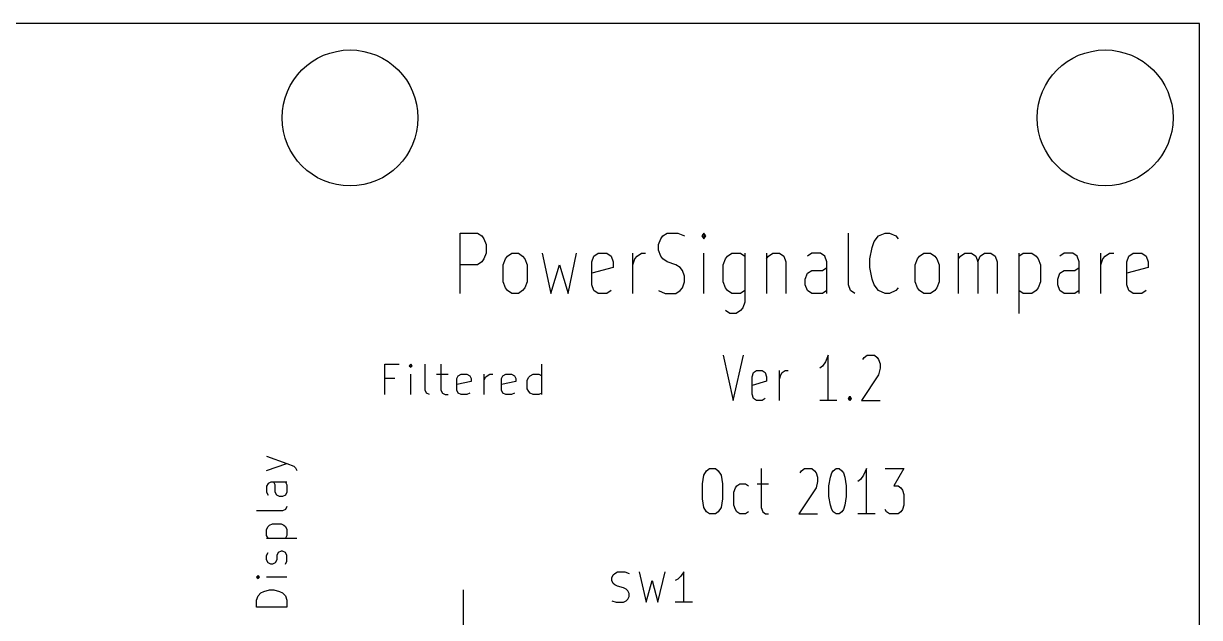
# Model space of a CAD drawing. Header units: inches. Extents: x -0.01 to 4.25, y 0 to 2.25.
# Drawn here: x 2.693 to 4.25, y 1.464 to 2.25 of the extents above; entities that cross this region are included whole.
import ezdxf

# ---------------------------------------------------------------- set-up
doc = ezdxf.new("R2010")
doc.units = ezdxf.units.IN
doc.layers.add('BLACK', color=1, linetype='CONTINUOUS')

msp = doc.modelspace()

# ---------------------------------------------------------------- linework, layer by layer
at = {"layer": 'BLACK'}
for p, q in [((4.25, 2.25), (0, 2.25)), ((4.25, 0), (4.25, 2.25)), ((3.2708, 1.8926), (3.2708, 1.9726)), ((3.2708, 1.9726), (3.2936, 1.9726)), ((3.2936, 1.9726), (3.2994, 1.9688)), ((3.2994, 1.9688), (3.3022, 1.965)), ((3.3022, 1.965), (3.3051, 1.9574)), ((3.5336, 1.9574), (3.5365, 1.965)), ((3.5365, 1.965), (3.5393, 1.9688)), ((3.5393, 1.9688), (3.5451, 1.9726)), ((3.5451, 1.9726), (3.5593, 1.9726)), ((3.5593, 1.9726), (3.5679, 1.9688)), ((3.5936, 1.9726), (3.5907, 1.9688)), ((3.5907, 1.9688), (3.5936, 1.965)), ((3.5964, 1.9688), (3.5936, 1.9726)), ((3.5936, 1.9726), (3.5936, 1.965)), ((3.5936, 1.965), (3.5964, 1.9688)), ((3.7851, 1.904), (3.7851, 1.9726)), ((3.8193, 1.9612), (3.8251, 1.9688)), ((3.8251, 1.9688), (3.8336, 1.9726)), ((3.8336, 1.9726), (3.8393, 1.9726)), ((3.8393, 1.9726), (3.8479, 1.9688)), ((3.8479, 1.9688), (3.8508, 1.965)), ((3.3051, 1.9574), (3.3051, 1.946)), ((3.5336, 1.9498), (3.5336, 1.9574)), ((3.5365, 1.9421), (3.5336, 1.9498)), ((3.8136, 1.9383), (3.8165, 1.9536)), ((3.8165, 1.9536), (3.8193, 1.9612)), ((3.2994, 1.9345), (3.2936, 1.9307)), ((3.3022, 1.9383), (3.2994, 1.9345)), ((3.3051, 1.946), (3.3022, 1.9383)), ((3.3279, 1.9307), (3.3308, 1.9383)), ((3.3308, 1.9383), (3.3336, 1.9421)), ((3.3336, 1.9421), (3.3394, 1.946)), ((3.3394, 1.946), (3.3479, 1.946)), ((3.3479, 1.946), (3.3536, 1.9421)), ((3.3536, 1.9421), (3.3565, 1.9383)), ((3.3565, 1.9383), (3.3594, 1.9307)), ((3.3794, 1.946), (3.3908, 1.8926)), ((3.4137, 1.8926), (3.4251, 1.946)), ((3.4451, 1.9345), (3.448, 1.9421)), ((3.4451, 1.904), (3.4451, 1.9345)), ((3.448, 1.9421), (3.4537, 1.946)), ((3.4537, 1.946), (3.4651, 1.946)), ((3.4651, 1.946), (3.4708, 1.9421)), ((3.4708, 1.9421), (3.4737, 1.9345)), ((3.4737, 1.9345), (3.4737, 1.9269)), ((3.4994, 1.8926), (3.4994, 1.946)), ((3.4994, 1.9307), (3.5022, 1.9383)), ((3.5022, 1.9383), (3.5051, 1.9421)), ((3.5051, 1.9421), (3.5108, 1.946)), ((3.5108, 1.946), (3.5165, 1.946)), ((3.5393, 1.9383), (3.5365, 1.9421)), ((3.5451, 1.9345), (3.5393, 1.9383)), ((3.5565, 1.9307), (3.5451, 1.9345)), ((3.5936, 1.8926), (3.5936, 1.946)), ((3.6193, 1.9307), (3.6222, 1.9383)), ((3.6222, 1.9383), (3.625, 1.9421)), ((3.625, 1.9421), (3.6308, 1.946)), ((3.6308, 1.946), (3.6422, 1.946)), ((3.6422, 1.946), (3.6479, 1.9421)), ((3.6479, 1.946), (3.6479, 1.8812)), ((3.6765, 1.946), (3.6765, 1.8926)), ((3.6765, 1.9383), (3.6793, 1.9421)), ((3.6793, 1.9421), (3.6851, 1.946)), ((3.6851, 1.946), (3.6936, 1.946)), ((3.6936, 1.946), (3.6993, 1.9421)), ((3.6993, 1.9421), (3.7022, 1.9345)), ((3.7022, 1.9345), (3.7022, 1.8926)), ((3.7365, 1.946), (3.7308, 1.9421)), ((3.7479, 1.946), (3.7365, 1.946)), ((3.7536, 1.9421), (3.7479, 1.946)), ((3.7565, 1.9345), (3.7536, 1.9421)), ((3.7565, 1.8926), (3.7565, 1.9345)), ((3.8136, 1.9269), (3.8136, 1.9383)), ((3.8736, 1.9307), (3.8765, 1.9383)), ((3.8765, 1.9383), (3.8793, 1.9421)), ((3.8793, 1.9421), (3.8851, 1.946)), ((3.8851, 1.946), (3.8936, 1.946)), ((3.8936, 1.946), (3.8993, 1.9421)), ((3.8993, 1.9421), (3.9022, 1.9383)), ((3.9022, 1.9383), (3.9051, 1.9307)), ((3.9308, 1.8926), (3.9308, 1.946)), ((3.9308, 1.9383), (3.9336, 1.9421)), ((3.9336, 1.9421), (3.9394, 1.946)), ((3.9394, 1.946), (3.9479, 1.946)), ((3.9479, 1.946), (3.9536, 1.9421)), ((3.9536, 1.9421), (3.9565, 1.9345)), ((3.9565, 1.9345), (3.9594, 1.9421)), ((3.9565, 1.9345), (3.9565, 1.8926)), ((3.9594, 1.9421), (3.9651, 1.946)), ((3.9651, 1.946), (3.9736, 1.946)), ((3.9736, 1.946), (3.9794, 1.9421)), ((3.9794, 1.9421), (3.9822, 1.9345)), ((3.9822, 1.9345), (3.9822, 1.8926)), ((4.0108, 1.946), (4.0108, 1.866)), ((4.0108, 1.9421), (4.0165, 1.946)), ((4.0165, 1.946), (4.0279, 1.946)), ((4.0279, 1.946), (4.0336, 1.9421)), ((4.0336, 1.9421), (4.0365, 1.9383)), ((4.0365, 1.9383), (4.0394, 1.9307)), ((4.0708, 1.946), (4.0651, 1.9421)), ((4.0822, 1.946), (4.0708, 1.946)), ((4.0879, 1.9421), (4.0822, 1.946)), ((4.0908, 1.9345), (4.0879, 1.9421)), ((4.0908, 1.8926), (4.0908, 1.9345)), ((4.1194, 1.8926), (4.1194, 1.946)), ((4.1194, 1.9307), (4.1222, 1.9383)), ((4.1222, 1.9383), (4.1251, 1.9421)), ((4.1251, 1.9421), (4.1308, 1.946)), ((4.1308, 1.946), (4.1365, 1.946)), ((4.1536, 1.9345), (4.1565, 1.9421)), ((4.1536, 1.904), (4.1536, 1.9345)), ((4.1565, 1.9421), (4.1622, 1.946)), ((4.1622, 1.946), (4.1736, 1.946)), ((4.1736, 1.946), (4.1793, 1.9421)), ((4.1793, 1.9421), (4.1822, 1.9345)), ((4.1822, 1.9345), (4.1822, 1.9269)), ((3.2936, 1.9307), (3.2708, 1.9307)), ((3.3279, 1.9079), (3.3279, 1.9307)), ((3.3594, 1.9307), (3.3594, 1.9079)), ((3.3908, 1.8926), (3.4022, 1.9307)), ((3.4022, 1.9307), (3.4137, 1.8926)), ((3.4737, 1.9269), (3.4451, 1.9193)), ((3.5622, 1.9269), (3.5565, 1.9307)), ((3.5651, 1.9231), (3.5622, 1.9269)), ((3.5679, 1.9155), (3.5651, 1.9231)), ((3.6193, 1.9079), (3.6193, 1.9307)), ((3.7279, 1.9117), (3.7308, 1.9193)), ((3.7308, 1.9193), (3.7365, 1.9231)), ((3.7365, 1.9231), (3.7508, 1.9231)), ((3.7508, 1.9231), (3.7565, 1.9269)), ((3.8165, 1.9117), (3.8136, 1.9269)), ((3.8736, 1.9079), (3.8736, 1.9307)), ((3.9051, 1.9307), (3.9051, 1.9079)), ((4.0394, 1.9307), (4.0394, 1.9079)), ((4.0622, 1.9117), (4.0651, 1.9193)), ((4.0651, 1.9193), (4.0708, 1.9231)), ((4.0708, 1.9231), (4.0851, 1.9231)), ((4.0851, 1.9231), (4.0908, 1.9269)), ((4.1822, 1.9269), (4.1536, 1.9193)), ((3.3308, 1.9002), (3.3279, 1.9079)), ((3.3336, 1.8964), (3.3308, 1.9002)), ((3.3565, 1.9002), (3.3536, 1.8964)), ((3.3594, 1.9079), (3.3565, 1.9002)), ((3.448, 1.8964), (3.4451, 1.904)), ((3.5622, 1.8964), (3.5651, 1.9002)), ((3.5651, 1.9002), (3.5679, 1.9079)), ((3.5679, 1.9079), (3.5679, 1.9155)), ((3.6222, 1.9002), (3.6193, 1.9079)), ((3.625, 1.8964), (3.6222, 1.9002)), ((3.7279, 1.904), (3.7279, 1.9117)), ((3.7308, 1.8964), (3.7279, 1.904)), ((3.7879, 1.8964), (3.7851, 1.904)), ((3.8193, 1.904), (3.8165, 1.9117)), ((3.8251, 1.8964), (3.8193, 1.904)), ((3.8508, 1.9002), (3.8479, 1.8964)), ((3.8765, 1.9002), (3.8736, 1.9079)), ((3.8793, 1.8964), (3.8765, 1.9002)), ((3.9022, 1.9002), (3.8993, 1.8964)), ((3.9051, 1.9079), (3.9022, 1.9002)), ((4.0365, 1.9002), (4.0336, 1.8964)), ((4.0394, 1.9079), (4.0365, 1.9002)), ((4.0622, 1.904), (4.0622, 1.9117)), ((4.0651, 1.8964), (4.0622, 1.904)), ((4.1565, 1.8964), (4.1536, 1.904)), ((3.3394, 1.8926), (3.3336, 1.8964)), ((3.3479, 1.8926), (3.3394, 1.8926)), ((3.3536, 1.8964), (3.3479, 1.8926)), ((3.4537, 1.8926), (3.448, 1.8964)), ((3.4651, 1.8926), (3.4537, 1.8926)), ((3.4708, 1.8964), (3.4651, 1.8926)), ((3.5336, 1.8964), (3.5422, 1.8926)), ((3.5422, 1.8926), (3.5565, 1.8926)), ((3.5565, 1.8926), (3.5622, 1.8964)), ((3.6308, 1.8926), (3.625, 1.8964)), ((3.6422, 1.8926), (3.6308, 1.8926)), ((3.6479, 1.8964), (3.6422, 1.8926)), ((3.7365, 1.8926), (3.7308, 1.8964)), ((3.7508, 1.8926), (3.7365, 1.8926)), ((3.7565, 1.8964), (3.7508, 1.8926)), ((3.7937, 1.8926), (3.7879, 1.8964)), ((3.8336, 1.8926), (3.8251, 1.8964)), ((3.8393, 1.8926), (3.8336, 1.8926)), ((3.8479, 1.8964), (3.8393, 1.8926)), ((3.8851, 1.8926), (3.8793, 1.8964)), ((3.8936, 1.8926), (3.8851, 1.8926)), ((3.8993, 1.8964), (3.8936, 1.8926)), ((4.0165, 1.8926), (4.0108, 1.8964)), ((4.0279, 1.8926), (4.0165, 1.8926)), ((4.0336, 1.8964), (4.0279, 1.8926)), ((4.0708, 1.8926), (4.0651, 1.8964)), ((4.0851, 1.8926), (4.0708, 1.8926)), ((4.0908, 1.8964), (4.0851, 1.8926)), ((4.1622, 1.8926), (4.1565, 1.8964)), ((4.1736, 1.8926), (4.1622, 1.8926)), ((4.1793, 1.8964), (4.1736, 1.8926)), ((3.6279, 1.866), (3.6222, 1.8698)), ((3.6422, 1.8698), (3.6365, 1.866)), ((3.645, 1.8736), (3.6422, 1.8698)), ((3.6479, 1.8812), (3.645, 1.8736)), ((3.6365, 1.866), (3.6279, 1.866)), ((3.6193, 1.8107), (3.6326, 1.7507)), ((3.6326, 1.7507), (3.646, 1.8107)), ((3.7584, 1.8107), (3.7546, 1.8021)), ((3.7584, 1.7507), (3.7584, 1.8107)), ((3.8041, 1.805), (3.806, 1.8079)), ((3.806, 1.8079), (3.8098, 1.8107)), ((3.8098, 1.8107), (3.8194, 1.8107)), ((3.8194, 1.8107), (3.8232, 1.8079)), ((3.8232, 1.8079), (3.8251, 1.805)), ((3.1711, 1.7588), (3.1711, 1.7988)), ((3.1711, 1.7988), (3.1902, 1.7988)), ((3.2054, 1.7988), (3.2035, 1.7969)), ((3.2035, 1.7969), (3.2054, 1.795)), ((3.2073, 1.7969), (3.2054, 1.7988)), ((3.2054, 1.7988), (3.2054, 1.795)), ((3.2054, 1.795), (3.2073, 1.7969)), ((3.2244, 1.7645), (3.2244, 1.7988)), ((3.2454, 1.7988), (3.2454, 1.7645)), ((3.3789, 1.7588), (3.3789, 1.7988)), ((3.7508, 1.7964), (3.747, 1.7936)), ((3.7546, 1.8021), (3.7508, 1.7964)), ((3.8251, 1.805), (3.827, 1.7993)), ((3.827, 1.7936), (3.8251, 1.785)), ((3.827, 1.7993), (3.827, 1.7936)), ((3.1845, 1.7798), (3.1711, 1.7798)), ((3.2054, 1.7588), (3.2054, 1.7855)), ((3.2397, 1.7855), (3.2549, 1.7855)), ((3.2664, 1.7798), (3.2683, 1.7836)), ((3.2664, 1.7645), (3.2664, 1.7798)), ((3.2855, 1.776), (3.2664, 1.7721)), ((3.2683, 1.7836), (3.2721, 1.7855)), ((3.2721, 1.7855), (3.2798, 1.7855)), ((3.2798, 1.7855), (3.2836, 1.7836)), ((3.2836, 1.7836), (3.2855, 1.7798)), ((3.2855, 1.7798), (3.2855, 1.776)), ((3.3026, 1.7588), (3.3026, 1.7855)), ((3.3026, 1.7779), (3.3045, 1.7817)), ((3.3045, 1.7817), (3.3064, 1.7836)), ((3.3064, 1.7836), (3.3102, 1.7855)), ((3.3102, 1.7855), (3.3141, 1.7855)), ((3.3255, 1.7798), (3.3274, 1.7836)), ((3.3255, 1.7645), (3.3255, 1.7798)), ((3.3446, 1.776), (3.3255, 1.7721)), ((3.3274, 1.7836), (3.3312, 1.7855)), ((3.3312, 1.7855), (3.3389, 1.7855)), ((3.3389, 1.7855), (3.3427, 1.7836)), ((3.3427, 1.7836), (3.3446, 1.7798)), ((3.3446, 1.7798), (3.3446, 1.776)), ((3.3598, 1.7779), (3.3617, 1.7817)), ((3.3598, 1.7664), (3.3598, 1.7779)), ((3.3617, 1.7817), (3.3636, 1.7836)), ((3.3636, 1.7836), (3.3674, 1.7855)), ((3.3674, 1.7855), (3.3751, 1.7855)), ((3.3751, 1.7855), (3.3789, 1.7836)), ((3.6574, 1.7821), (3.6593, 1.7879)), ((3.6574, 1.7593), (3.6574, 1.7821)), ((3.6765, 1.7764), (3.6574, 1.7707)), ((3.6593, 1.7879), (3.6631, 1.7907)), ((3.6631, 1.7907), (3.6708, 1.7907)), ((3.6708, 1.7907), (3.6746, 1.7879)), ((3.6746, 1.7879), (3.6765, 1.7821)), ((3.6765, 1.7821), (3.6765, 1.7764)), ((3.6936, 1.7507), (3.6936, 1.7907)), ((3.6936, 1.7793), (3.6955, 1.785)), ((3.6955, 1.785), (3.6974, 1.7879)), ((3.6974, 1.7879), (3.7012, 1.7907)), ((3.7012, 1.7907), (3.7051, 1.7907)), ((3.8251, 1.785), (3.8022, 1.7507)), ((3.2263, 1.7607), (3.2244, 1.7645)), ((3.2301, 1.7588), (3.2263, 1.7607)), ((3.2454, 1.7645), (3.2473, 1.7607)), ((3.2473, 1.7607), (3.2511, 1.7588)), ((3.2683, 1.7607), (3.2664, 1.7645)), ((3.2721, 1.7588), (3.2683, 1.7607)), ((3.2836, 1.7607), (3.2798, 1.7588)), ((3.3274, 1.7607), (3.3255, 1.7645)), ((3.3312, 1.7588), (3.3274, 1.7607)), ((3.3427, 1.7607), (3.3389, 1.7588)), ((3.3617, 1.7626), (3.3598, 1.7664)), ((3.3636, 1.7607), (3.3617, 1.7626)), ((3.3674, 1.7588), (3.3636, 1.7607)), ((3.3789, 1.7607), (3.3751, 1.7588)), ((3.2511, 1.7588), (3.2549, 1.7588)), ((3.2798, 1.7588), (3.2721, 1.7588)), ((3.3389, 1.7588), (3.3312, 1.7588)), ((3.3751, 1.7588), (3.3674, 1.7588)), ((3.6593, 1.7536), (3.6574, 1.7593)), ((3.6631, 1.7507), (3.6593, 1.7536)), ((3.6708, 1.7507), (3.6631, 1.7507)), ((3.6746, 1.7536), (3.6708, 1.7507)), ((3.7699, 1.7507), (3.747, 1.7507)), ((3.7851, 1.7536), (3.787, 1.7564)), ((3.787, 1.7507), (3.7851, 1.7536)), ((3.787, 1.7564), (3.7889, 1.7536)), ((3.787, 1.7564), (3.787, 1.7507)), ((3.7889, 1.7536), (3.787, 1.7507)), ((3.8022, 1.7507), (3.827, 1.7507)), ((3.0145, 1.6772), (3.0412, 1.6676)), ((3.0145, 1.6581), (3.0412, 1.6676)), ((3.0412, 1.6676), (3.0507, 1.6638)), ((3.0507, 1.6638), (3.0526, 1.6619)), ((3.0526, 1.6619), (3.0545, 1.6581)), ((3.5916, 1.6407), (3.5935, 1.6521)), ((3.5935, 1.6521), (3.5973, 1.6579)), ((3.5973, 1.6579), (3.6011, 1.6607)), ((3.6011, 1.6607), (3.6088, 1.6607)), ((3.6088, 1.6607), (3.6126, 1.6579)), ((3.6126, 1.6579), (3.6164, 1.6521)), ((3.6164, 1.6521), (3.6183, 1.6407)), ((3.6697, 1.6607), (3.6697, 1.6093)), ((3.7212, 1.655), (3.7231, 1.6579)), ((3.7231, 1.6579), (3.7269, 1.6607)), ((3.7269, 1.6607), (3.7365, 1.6607)), ((3.7365, 1.6607), (3.7403, 1.6579)), ((3.7403, 1.6579), (3.7422, 1.655)), ((3.7422, 1.655), (3.7441, 1.6493)), ((3.7612, 1.6493), (3.7631, 1.655)), ((3.7631, 1.655), (3.765, 1.6579)), ((3.765, 1.6579), (3.7688, 1.6607)), ((3.7688, 1.6607), (3.7727, 1.6607)), ((3.7727, 1.6607), (3.7765, 1.6579)), ((3.7765, 1.6579), (3.7784, 1.655)), ((3.7784, 1.655), (3.7803, 1.6493)), ((3.805, 1.6521), (3.8012, 1.6464)), ((3.8088, 1.6607), (3.805, 1.6521)), ((3.8088, 1.6007), (3.8088, 1.6607)), ((3.8336, 1.6607), (3.8584, 1.6607)), ((3.8584, 1.6607), (3.845, 1.6379)), ((3.0164, 1.641), (3.0145, 1.6372)), ((3.0145, 1.6372), (3.0145, 1.6295)), ((3.0202, 1.6429), (3.0164, 1.641)), ((3.0412, 1.6429), (3.0202, 1.6429)), ((3.026, 1.6391), (3.024, 1.6429)), ((3.026, 1.6295), (3.026, 1.6391)), ((3.0393, 1.6429), (3.0412, 1.6391)), ((3.0412, 1.6391), (3.0412, 1.6295)), ((3.5916, 1.6207), (3.5916, 1.6407)), ((3.6183, 1.6407), (3.6183, 1.6207)), ((3.6354, 1.635), (3.6373, 1.6379)), ((3.6373, 1.6379), (3.6411, 1.6407)), ((3.6411, 1.6407), (3.6488, 1.6407)), ((3.6488, 1.6407), (3.6526, 1.6379)), ((3.664, 1.6407), (3.6792, 1.6407)), ((3.7441, 1.6436), (3.7422, 1.635)), ((3.7441, 1.6493), (3.7441, 1.6436)), ((3.7593, 1.6379), (3.7612, 1.6493)), ((3.7593, 1.6236), (3.7593, 1.6379)), ((3.7803, 1.6493), (3.7822, 1.6379)), ((3.7822, 1.6379), (3.7822, 1.6236)), ((3.8012, 1.6464), (3.7974, 1.6436)), ((3.845, 1.6379), (3.8508, 1.6379)), ((3.8508, 1.6379), (3.8546, 1.635)), ((3.0145, 1.6295), (3.0164, 1.6257)), ((3.0279, 1.6257), (3.026, 1.6295)), ((3.0317, 1.6238), (3.0279, 1.6257)), ((3.0355, 1.6238), (3.0317, 1.6238)), ((3.0393, 1.6257), (3.0355, 1.6238)), ((3.0412, 1.6295), (3.0393, 1.6257)), ((3.5935, 1.6093), (3.5916, 1.6207)), ((3.6183, 1.6207), (3.6164, 1.6093)), ((3.6335, 1.6293), (3.6354, 1.635)), ((3.6335, 1.6121), (3.6335, 1.6293)), ((3.7422, 1.635), (3.7193, 1.6007)), ((3.7612, 1.6121), (3.7593, 1.6236)), ((3.7822, 1.6236), (3.7803, 1.6121)), ((3.8546, 1.635), (3.8565, 1.6321)), ((3.8565, 1.6321), (3.8584, 1.6264)), ((3.8584, 1.6264), (3.8584, 1.6121)), ((3.0355, 1.6047), (3.0012, 1.6047)), ((3.0393, 1.6066), (3.0355, 1.6047)), ((3.0412, 1.6104), (3.0393, 1.6066)), ((3.5973, 1.6036), (3.5935, 1.6093)), ((3.6164, 1.6093), (3.6126, 1.6036)), ((3.6354, 1.6064), (3.6335, 1.6121)), ((3.6373, 1.6036), (3.6354, 1.6064)), ((3.6697, 1.6093), (3.6716, 1.6036)), ((3.7631, 1.6064), (3.7612, 1.6121)), ((3.765, 1.6036), (3.7631, 1.6064)), ((3.7784, 1.6064), (3.7765, 1.6036)), ((3.7803, 1.6121), (3.7784, 1.6064)), ((3.8355, 1.6036), (3.8336, 1.6064)), ((3.8565, 1.6064), (3.8546, 1.6036)), ((3.8584, 1.6121), (3.8565, 1.6064)), ((3.6011, 1.6007), (3.5973, 1.6036)), ((3.6088, 1.6007), (3.6011, 1.6007)), ((3.6126, 1.6036), (3.6088, 1.6007)), ((3.6411, 1.6007), (3.6373, 1.6036)), ((3.6488, 1.6007), (3.6411, 1.6007)), ((3.6526, 1.6036), (3.6488, 1.6007)), ((3.6716, 1.6036), (3.6754, 1.6007)), ((3.6754, 1.6007), (3.6792, 1.6007)), ((3.7193, 1.6007), (3.7441, 1.6007)), ((3.7688, 1.6007), (3.765, 1.6036)), ((3.7727, 1.6007), (3.7688, 1.6007)), ((3.7765, 1.6036), (3.7727, 1.6007)), ((3.8203, 1.6007), (3.7974, 1.6007)), ((3.8393, 1.6007), (3.8355, 1.6036)), ((3.8508, 1.6007), (3.8393, 1.6007)), ((3.8546, 1.6036), (3.8508, 1.6007)), ((3.0145, 1.58), (3.0164, 1.5838)), ((3.0145, 1.5723), (3.0145, 1.58)), ((3.0164, 1.5838), (3.0183, 1.5857)), ((3.0183, 1.5857), (3.0221, 1.5876)), ((3.0221, 1.5876), (3.0336, 1.5876)), ((3.0336, 1.5876), (3.0374, 1.5857)), ((3.0374, 1.5857), (3.0393, 1.5838)), ((3.0393, 1.5838), (3.0412, 1.58)), ((3.0412, 1.58), (3.0412, 1.5723)), ((3.0164, 1.5685), (3.0145, 1.5723)), ((3.0145, 1.5685), (3.0545, 1.5685)), ((3.0412, 1.5723), (3.0393, 1.5685)), ((3.0145, 1.5456), (3.0164, 1.5495)), ((3.0145, 1.5399), (3.0145, 1.5456)), ((3.0298, 1.5495), (3.0279, 1.5456)), ((3.0279, 1.5456), (3.0279, 1.5399)), ((3.0336, 1.5514), (3.0298, 1.5495)), ((3.0355, 1.5514), (3.0336, 1.5514)), ((3.0393, 1.5495), (3.0355, 1.5514)), ((3.0412, 1.5456), (3.0393, 1.5495)), ((3.0412, 1.538), (3.0412, 1.5456)), ((3.0164, 1.5361), (3.0145, 1.5399)), ((3.0202, 1.5342), (3.0164, 1.5361)), ((3.0221, 1.5342), (3.0202, 1.5342)), ((3.026, 1.5361), (3.0221, 1.5342)), ((3.0279, 1.5399), (3.026, 1.5361)), ((3.0393, 1.5342), (3.0412, 1.538)), ((3.0031, 1.519), (3.0012, 1.5171)), ((3.0012, 1.5171), (3.0031, 1.5152)), ((3.0012, 1.5171), (3.005, 1.5171)), ((3.005, 1.5171), (3.0031, 1.519)), ((3.0031, 1.5152), (3.005, 1.5171)), ((3.0412, 1.5171), (3.0145, 1.5171)), ((3.4717, 1.5162), (3.4736, 1.52)), ((3.4717, 1.5124), (3.4717, 1.5162)), ((3.4736, 1.5086), (3.4717, 1.5124)), ((3.4736, 1.52), (3.4755, 1.5219)), ((3.4755, 1.5219), (3.4793, 1.5238)), ((3.4793, 1.5238), (3.4889, 1.5238)), ((3.4889, 1.5238), (3.4946, 1.5219)), ((3.5079, 1.5238), (3.5174, 1.4838)), ((3.5174, 1.4838), (3.5251, 1.5124)), ((3.5251, 1.5124), (3.5327, 1.4838)), ((3.5327, 1.4838), (3.5422, 1.5238)), ((3.5593, 1.5143), (3.5555, 1.5124)), ((3.5631, 1.5181), (3.5593, 1.5143)), ((3.5669, 1.5238), (3.5631, 1.5181)), ((3.5669, 1.4838), (3.5669, 1.5238)), ((3.0031, 1.4924), (3.0069, 1.4962)), ((3.0069, 1.4962), (3.0107, 1.4981)), ((3.0107, 1.4981), (3.0183, 1.5)), ((3.0183, 1.5), (3.024, 1.5)), ((3.024, 1.5), (3.0317, 1.4981)), ((3.0317, 1.4981), (3.0355, 1.4962)), ((3.0355, 1.4962), (3.0393, 1.4924)), ((3.275, 1.5), (3.275, 1.375)), ((3.4755, 1.5067), (3.4736, 1.5086)), ((3.4793, 1.5048), (3.4755, 1.5067)), ((3.487, 1.5029), (3.4793, 1.5048)), ((3.4908, 1.501), (3.487, 1.5029)), ((3.4927, 1.499), (3.4908, 1.501)), ((3.4946, 1.4952), (3.4927, 1.499)), ((3.4946, 1.4914), (3.4946, 1.4952)), ((3.0012, 1.4866), (3.0031, 1.4924)), ((3.0012, 1.4771), (3.0012, 1.4866)), ((3.0393, 1.4924), (3.0412, 1.4866)), ((3.0412, 1.4866), (3.0412, 1.4771)), ((3.4717, 1.4857), (3.4774, 1.4838)), ((3.4774, 1.4838), (3.487, 1.4838)), ((3.487, 1.4838), (3.4908, 1.4857)), ((3.4908, 1.4857), (3.4927, 1.4876)), ((3.4927, 1.4876), (3.4946, 1.4914)), ((3.5784, 1.4838), (3.5555, 1.4838)), ((3.0412, 1.4771), (3.0012, 1.4771))]:
    msp.add_line(p, q, dxfattribs=at)
for centre in [(3.125, 2.125), (4.125, 2.125)]:
    msp.add_circle(centre, 0.09, dxfattribs=at)

doc.saveas('drawing.dxf')
